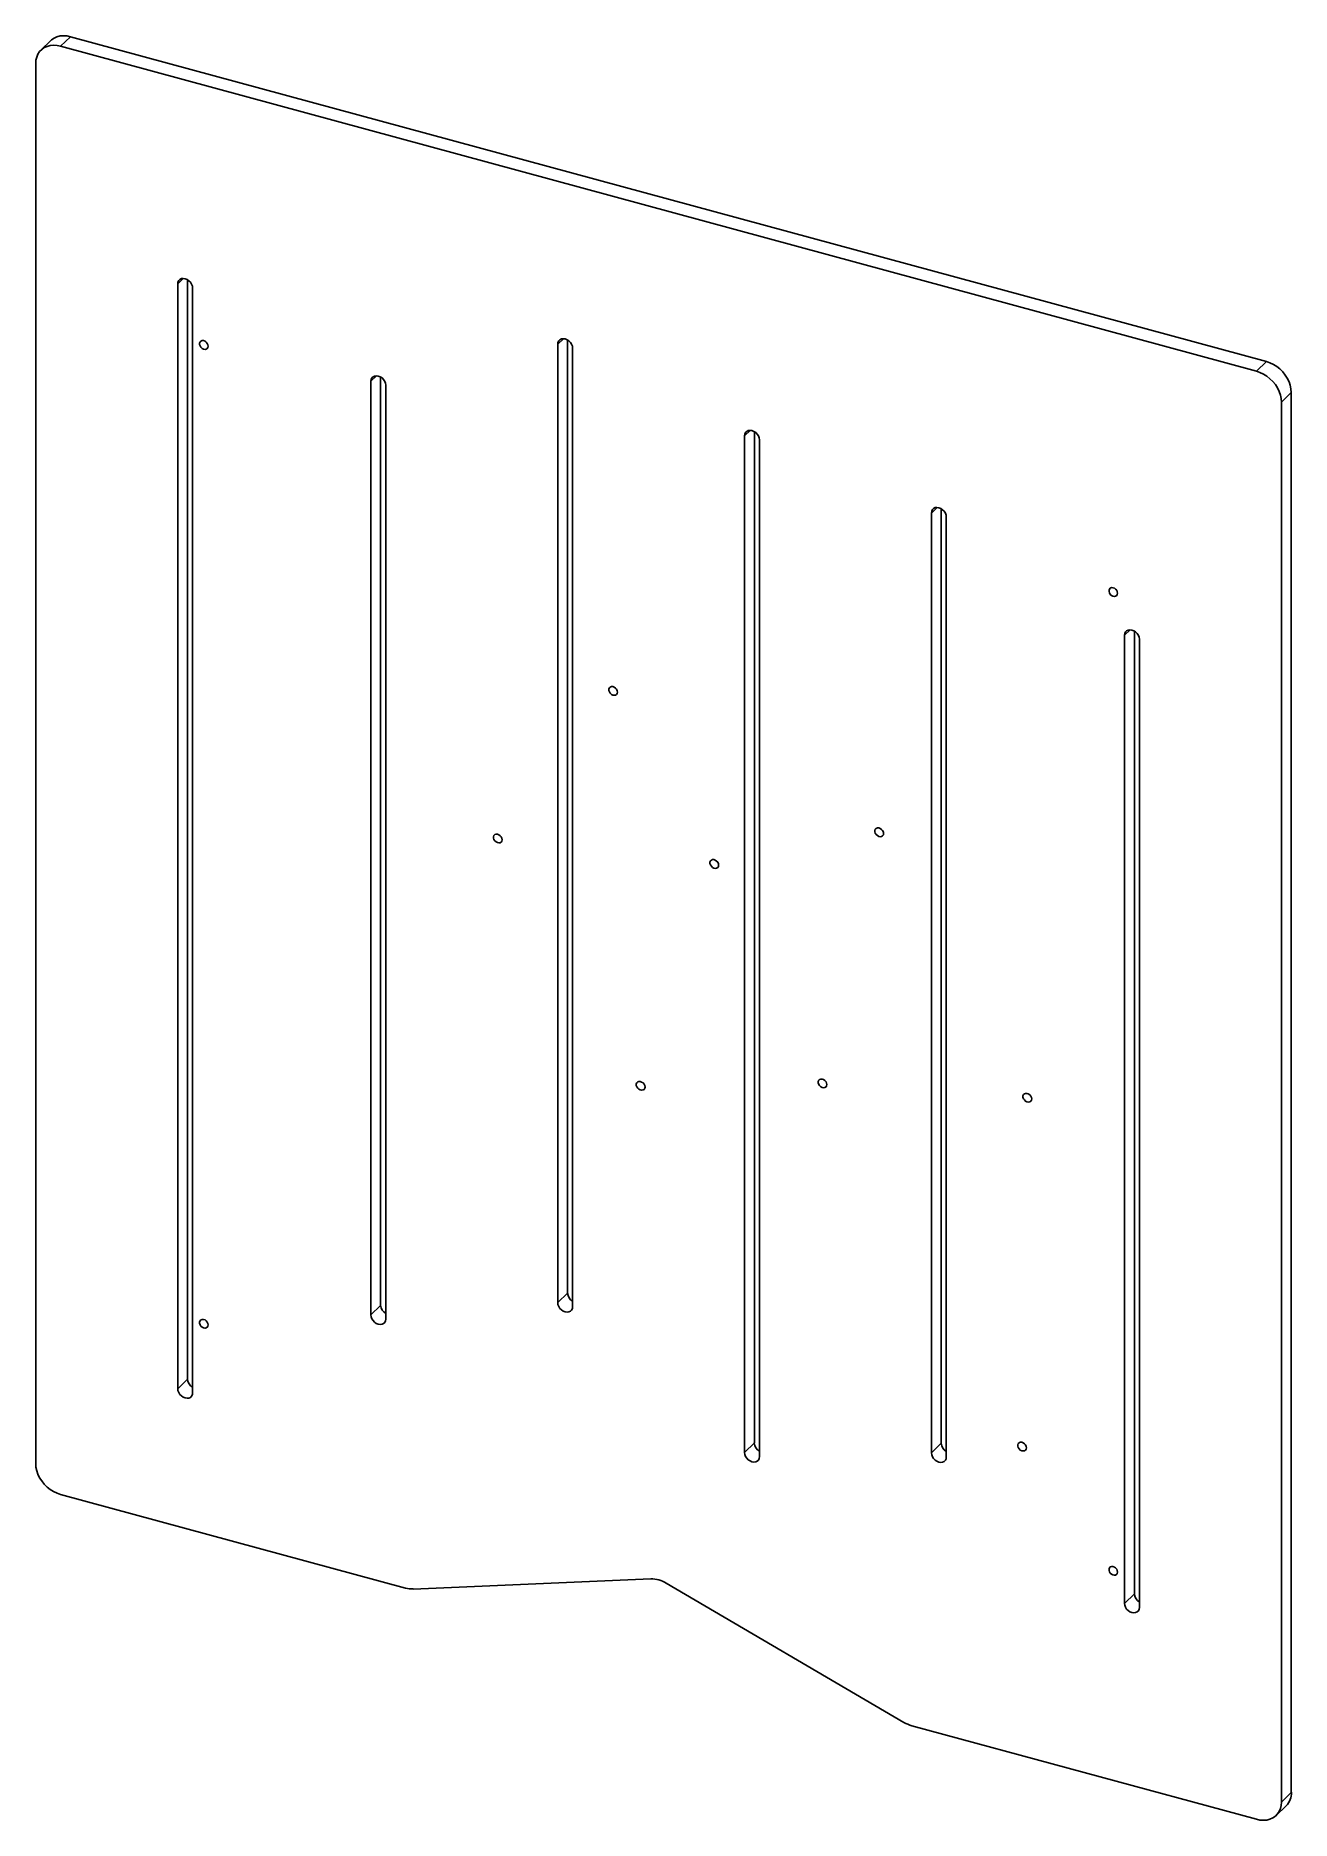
# Model space of a CAD drawing. Header units: millimetres. Extents: x -23886 to -22994, y 4882 to 6149.
import ezdxf

# ---------------------------------------------------------------- set-up
doc = ezdxf.new("R2010")
doc.units = ezdxf.units.MM

msp = doc.modelspace()

# ---------------------------------------------------------------- linework, layer by layer
at = {"color": 7, "linetype": 'Continuous', "lineweight": 25}
for p, q in [((-23867.9, 6141.9), (-23860.9, 6148.7)), ((-23011.9, 5918), (-23860.9, 6148.7)), ((-23874.9, 6145.9), (-23881.9, 6139.1)), ((-23018.9, 5911.2), (-23867.9, 6141.9)), ((-23885.6, 6129.6), (-23885.6, 5135.3)), ((-23784.8, 5973.1), (-23780.8, 5977)), ((-23784.8, 5973.1), (-23784.8, 5188.4)), ((-23777.8, 5976.1), (-23777.8, 5195.3)), ((-23774.2, 5185.6), (-23774.2, 5970.2)), ((-23515, 5930.3), (-23511, 5934.2)), ((-23508, 5933.3), (-23508, 5256.4)), ((-23515, 5930.3), (-23515, 5249.6)), ((-23504.4, 5246.7), (-23504.4, 5927.4)), ((-23647.7, 5904), (-23643.7, 5907.9)), ((-23640.7, 5907), (-23640.7, 5247.6)), ((-23018.9, 5911.2), (-23011.9, 5918)), ((-23647.7, 5904), (-23647.7, 5240.8)), ((-23637.1, 5237.9), (-23637.1, 5901.1)), ((-23001.2, 5889.2), (-22994.2, 5896)), ((-22994.2, 4901.7), (-22994.2, 5896)), ((-23001.2, 4894.9), (-23001.2, 5889.2)), ((-23382.4, 5865.2), (-23378.4, 5869.1)), ((-23382.4, 5865.2), (-23382.4, 5143.1)), ((-23375.4, 5868.2), (-23375.4, 5149.9)), ((-23371.8, 5140.2), (-23371.8, 5862.3)), ((-23249.7, 5810.4), (-23245.7, 5814.3)), ((-23249.7, 5810.4), (-23249.7, 5142.9)), ((-23242.7, 5813.4), (-23242.7, 5149.7)), ((-23239.1, 5140), (-23239.1, 5807.6)), ((-23112.6, 5723.6), (-23108.6, 5727.5)), ((-23112.6, 5723.6), (-23112.6, 5036)), ((-23105.6, 5726.6), (-23105.6, 5042.8)), ((-23102, 5033.1), (-23102, 5720.7)), ((-23647.7, 5240.8), (-23640.7, 5247.6)), ((-23515, 5249.6), (-23508, 5256.4)), ((-23784.8, 5188.4), (-23777.8, 5195.3)), ((-23382.4, 5143.1), (-23375.4, 5149.9)), ((-23249.7, 5142.9), (-23242.7, 5149.7)), ((-23867.9, 5113.3), (-23623.1, 5046.8)), ((-23617.6, 5046.1), (-23448.9, 5053.4)), ((-23437.9, 5050.4), (-23269.2, 4951.4)), ((-23112.6, 5036), (-23105.6, 5042.8)), ((-23263.7, 4949.1), (-23018.9, 4882.6)), ((-23001.2, 4894.9), (-22994.2, 4901.7)), ((-23004.9, 4885.4), (-22997.9, 4892.2))]:
    msp.add_line(p, q, dxfattribs=at)
at = {"color": 7, "linetype": 'Continuous', "lineweight": 25, "flags": 128}
for points in [[(-23860.9, 6148.7), (-23863.4, 6149.3), (-23865.9, 6149.4), (-23868.3, 6149.2), (-23870.5, 6148.6), (-23872.5, 6147.7), (-23874.3, 6146.5), (-23874.9, 6145.9)], [(-23867.9, 6141.9), (-23870.4, 6142.4), (-23872.9, 6142.6), (-23875.3, 6142.4), (-23877.5, 6141.8), (-23879.5, 6140.9), (-23881.3, 6139.6), (-23882.8, 6138.1), (-23884, 6136.3), (-23884.9, 6134.2), (-23885.4, 6132), (-23885.6, 6129.6)], [(-23774.2, 5970.2), (-23774.3, 5971.6), (-23774.9, 5973), (-23775.7, 5974.3), (-23776.8, 5975.4), (-23778.1, 5976.3), (-23779.5, 5976.8), (-23780.8, 5977), (-23782.1, 5976.9), (-23783.2, 5976.3), (-23784.1, 5975.5), (-23784.6, 5974.4), (-23784.8, 5973.1)], [(-23763.1, 5928.9), (-23763.3, 5929.9), (-23763.8, 5930.9), (-23764.5, 5931.8), (-23765.4, 5932.5), (-23766.5, 5932.8), (-23767.5, 5932.8), (-23768.3, 5932.5), (-23768.9, 5931.9), (-23769.3, 5931.1), (-23769.3, 5930.1), (-23768.9, 5929.1), (-23768.3, 5928.1), (-23767.5, 5927.3), (-23766.5, 5926.8), (-23765.4, 5926.6), (-23764.5, 5926.8), (-23763.8, 5927.2), (-23763.3, 5928), (-23763.1, 5928.9)], [(-23504.4, 5927.4), (-23504.6, 5928.8), (-23505.1, 5930.2), (-23506, 5931.5), (-23507.1, 5932.6), (-23508.4, 5933.4), (-23509.7, 5934), (-23511.1, 5934.2), (-23512.4, 5934), (-23513.5, 5933.5), (-23514.3, 5932.7), (-23514.9, 5931.6), (-23515, 5930.3)], [(-23637.1, 5901.1), (-23637.3, 5902.5), (-23637.8, 5903.9), (-23638.6, 5905.2), (-23639.7, 5906.3), (-23641, 5907.2), (-23642.4, 5907.7), (-23643.8, 5907.9), (-23645, 5907.7), (-23646.1, 5907.2), (-23647, 5906.4), (-23647.5, 5905.3), (-23647.7, 5904)], [(-23001.2, 5889.2), (-23001.4, 5891.7), (-23001.9, 5894.2), (-23002.8, 5896.8), (-23004, 5899.2), (-23005.5, 5901.6), (-23007.3, 5903.8), (-23009.3, 5905.8), (-23011.5, 5907.6), (-23013.9, 5909.1), (-23016.4, 5910.3), (-23018.9, 5911.2)], [(-22994.2, 5896), (-22994.4, 5898.5), (-22994.9, 5901.1), (-22995.8, 5903.6), (-22997, 5906.1), (-22998.5, 5908.4), (-23000.3, 5910.7), (-23002.3, 5912.7), (-23004.5, 5914.4), (-23006.9, 5915.9), (-23009.4, 5917.1), (-23011.9, 5918)], [(-23371.8, 5862.3), (-23371.9, 5863.7), (-23372.5, 5865.1), (-23373.3, 5866.4), (-23374.4, 5867.5), (-23375.7, 5868.3), (-23377.1, 5868.9), (-23378.4, 5869.1), (-23379.7, 5868.9), (-23380.8, 5868.4), (-23381.7, 5867.6), (-23382.2, 5866.5), (-23382.4, 5865.2)], [(-23239.1, 5807.6), (-23239.3, 5808.9), (-23239.8, 5810.3), (-23240.6, 5811.6), (-23241.7, 5812.7), (-23243, 5813.6), (-23244.4, 5814.1), (-23245.8, 5814.3), (-23247.1, 5814.2), (-23248.2, 5813.6), (-23249, 5812.8), (-23249.5, 5811.7), (-23249.7, 5810.4)], [(-23117.5, 5753.4), (-23117.7, 5754.5), (-23118.1, 5755.5), (-23118.9, 5756.3), (-23119.8, 5757), (-23120.8, 5757.3), (-23121.8, 5757.4), (-23122.7, 5757.1), (-23123.3, 5756.4), (-23123.6, 5755.6), (-23123.6, 5754.6), (-23123.3, 5753.6), (-23122.7, 5752.6), (-23121.8, 5751.9), (-23120.8, 5751.4), (-23119.8, 5751.2), (-23118.9, 5751.3), (-23118.1, 5751.8), (-23117.7, 5752.5), (-23117.5, 5753.4)], [(-23102, 5720.7), (-23102.2, 5722.1), (-23102.7, 5723.5), (-23103.6, 5724.8), (-23104.7, 5725.9), (-23105.9, 5726.8), (-23107.3, 5727.3), (-23108.7, 5727.5), (-23110, 5727.3), (-23111.1, 5726.8), (-23111.9, 5726), (-23112.4, 5724.9), (-23112.6, 5723.6)], [(-23472.5, 5683.2), (-23472.7, 5684.2), (-23473.2, 5685.2), (-23473.9, 5686.1), (-23474.8, 5686.7), (-23475.9, 5687.1), (-23476.8, 5687.1), (-23477.7, 5686.8), (-23478.3, 5686.2), (-23478.7, 5685.4), (-23478.7, 5684.4), (-23478.3, 5683.3), (-23477.7, 5682.4), (-23476.8, 5681.6), (-23475.9, 5681.1), (-23474.8, 5680.9), (-23473.9, 5681.1), (-23473.2, 5681.5), (-23472.7, 5682.3), (-23472.5, 5683.2)], [(-23554.4, 5578.3), (-23554.6, 5579.4), (-23555.1, 5580.4), (-23555.8, 5581.2), (-23556.8, 5581.9), (-23557.8, 5582.2), (-23558.8, 5582.3), (-23559.6, 5582), (-23560.3, 5581.3), (-23560.6, 5580.5), (-23560.6, 5579.5), (-23560.3, 5578.5), (-23559.6, 5577.5), (-23558.8, 5576.8), (-23557.8, 5576.3), (-23556.8, 5576.1), (-23555.8, 5576.2), (-23555.1, 5576.7), (-23554.6, 5577.4), (-23554.4, 5578.3)], [(-23283.7, 5582.8), (-23283.8, 5583.8), (-23284.3, 5584.8), (-23285.1, 5585.7), (-23286, 5586.4), (-23287, 5586.7), (-23288, 5586.7), (-23288.8, 5586.4), (-23289.5, 5585.8), (-23289.8, 5585), (-23289.8, 5584), (-23289.5, 5583), (-23288.8, 5582), (-23288, 5581.3), (-23287, 5580.7), (-23286, 5580.5), (-23285.1, 5580.7), (-23284.3, 5581.2), (-23283.8, 5581.9), (-23283.7, 5582.8)], [(-23400.8, 5560.3), (-23400.9, 5561.3), (-23401.4, 5562.3), (-23402.2, 5563.2), (-23403.1, 5563.8), (-23404.1, 5564.2), (-23405.1, 5564.2), (-23405.9, 5563.9), (-23406.6, 5563.3), (-23406.9, 5562.5), (-23406.9, 5561.5), (-23406.6, 5560.5), (-23405.9, 5559.5), (-23405.1, 5558.7), (-23404.1, 5558.2), (-23403.1, 5558), (-23402.2, 5558.2), (-23401.4, 5558.6), (-23400.9, 5559.4), (-23400.8, 5560.3)], [(-23453, 5402.7), (-23453.2, 5403.7), (-23453.7, 5404.7), (-23454.4, 5405.6), (-23455.4, 5406.2), (-23456.4, 5406.6), (-23457.4, 5406.6), (-23458.2, 5406.3), (-23458.9, 5405.7), (-23459.2, 5404.9), (-23459.2, 5403.9), (-23458.9, 5402.8), (-23458.2, 5401.9), (-23457.4, 5401.1), (-23456.4, 5400.6), (-23455.4, 5400.4), (-23454.4, 5400.6), (-23453.7, 5401), (-23453.2, 5401.8), (-23453, 5402.7)], [(-23323.9, 5404.5), (-23324.1, 5405.5), (-23324.5, 5406.5), (-23325.3, 5407.4), (-23326.2, 5408), (-23327.2, 5408.4), (-23328.2, 5408.4), (-23329.1, 5408.1), (-23329.7, 5407.5), (-23330, 5406.6), (-23330, 5405.7), (-23329.7, 5404.6), (-23329.1, 5403.7), (-23328.2, 5402.9), (-23327.2, 5402.4), (-23326.2, 5402.2), (-23325.3, 5402.3), (-23324.5, 5402.8), (-23324.1, 5403.5), (-23323.9, 5404.5)], [(-23178.5, 5394.3), (-23178.7, 5395.3), (-23179.2, 5396.3), (-23179.9, 5397.2), (-23180.9, 5397.8), (-23181.9, 5398.2), (-23182.9, 5398.2), (-23183.7, 5397.9), (-23184.4, 5397.3), (-23184.7, 5396.4), (-23184.7, 5395.4), (-23184.4, 5394.4), (-23183.7, 5393.5), (-23182.9, 5392.7), (-23181.9, 5392.2), (-23180.9, 5392), (-23179.9, 5392.1), (-23179.2, 5392.6), (-23178.7, 5393.3), (-23178.5, 5394.3)], [(-23515, 5249.6), (-23514.9, 5248.2), (-23514.3, 5246.8), (-23513.5, 5245.5), (-23512.4, 5244.4), (-23511.1, 5243.5), (-23509.7, 5243), (-23508.4, 5242.8), (-23507.1, 5243), (-23506, 5243.5), (-23505.1, 5244.3), (-23504.6, 5245.4), (-23504.4, 5246.7)], [(-23763.1, 5233.7), (-23763.3, 5234.7), (-23763.8, 5235.7), (-23764.5, 5236.6), (-23765.4, 5237.3), (-23766.5, 5237.6), (-23767.5, 5237.6), (-23768.3, 5237.3), (-23768.9, 5236.7), (-23769.3, 5235.9), (-23769.3, 5234.9), (-23768.9, 5233.9), (-23768.3, 5232.9), (-23767.5, 5232.1), (-23766.5, 5231.6), (-23765.4, 5231.4), (-23764.5, 5231.6), (-23763.8, 5232.1), (-23763.3, 5232.8), (-23763.1, 5233.7)], [(-23647.7, 5240.8), (-23647.5, 5239.4), (-23647, 5238), (-23646.1, 5236.8), (-23645, 5235.6), (-23643.8, 5234.8), (-23642.4, 5234.2), (-23641, 5234), (-23639.7, 5234.2), (-23638.6, 5234.7), (-23637.8, 5235.5), (-23637.3, 5236.6), (-23637.1, 5237.9)], [(-23784.8, 5188.4), (-23784.6, 5187.1), (-23784.1, 5185.7), (-23783.2, 5184.4), (-23782.1, 5183.3), (-23780.8, 5182.4), (-23779.5, 5181.9), (-23778.1, 5181.7), (-23776.8, 5181.8), (-23775.7, 5182.3), (-23774.9, 5183.2), (-23774.3, 5184.3), (-23774.2, 5185.6)], [(-23182.2, 5146.5), (-23182.4, 5147.5), (-23182.9, 5148.5), (-23183.6, 5149.4), (-23184.6, 5150), (-23185.6, 5150.4), (-23186.6, 5150.4), (-23187.4, 5150.1), (-23188.1, 5149.5), (-23188.4, 5148.6), (-23188.4, 5147.6), (-23188.1, 5146.6), (-23187.4, 5145.7), (-23186.6, 5144.9), (-23185.6, 5144.4), (-23184.6, 5144.2), (-23183.6, 5144.3), (-23182.9, 5144.8), (-23182.4, 5145.5), (-23182.2, 5146.5)], [(-23885.6, 5135.3), (-23885.4, 5132.8), (-23884.9, 5130.2), (-23884, 5127.7), (-23882.8, 5125.2), (-23881.3, 5122.9), (-23879.5, 5120.6), (-23877.5, 5118.6), (-23875.3, 5116.9), (-23872.9, 5115.4), (-23870.4, 5114.2), (-23867.9, 5113.3)], [(-23382.4, 5143.1), (-23382.2, 5141.7), (-23381.7, 5140.3), (-23380.8, 5139), (-23379.7, 5137.9), (-23378.4, 5137.1), (-23377.1, 5136.5), (-23375.7, 5136.3), (-23374.4, 5136.5), (-23373.3, 5137), (-23372.5, 5137.8), (-23371.9, 5138.9), (-23371.8, 5140.2)], [(-23249.7, 5142.9), (-23249.5, 5141.5), (-23249, 5140.1), (-23248.2, 5138.8), (-23247.1, 5137.7), (-23245.8, 5136.9), (-23244.4, 5136.3), (-23243, 5136.1), (-23241.7, 5136.3), (-23240.6, 5136.8), (-23239.8, 5137.6), (-23239.3, 5138.7), (-23239.1, 5140)], [(-23117.5, 5058.2), (-23117.7, 5059.3), (-23118.1, 5060.3), (-23118.9, 5061.1), (-23119.8, 5061.8), (-23120.8, 5062.2), (-23121.8, 5062.2), (-23122.7, 5061.9), (-23123.3, 5061.3), (-23123.6, 5060.4), (-23123.6, 5059.4), (-23123.3, 5058.4), (-23122.7, 5057.5), (-23121.8, 5056.7), (-23120.8, 5056.2), (-23119.8, 5056), (-23118.9, 5056.1), (-23118.1, 5056.6), (-23117.7, 5057.3), (-23117.5, 5058.2)], [(-23112.6, 5036), (-23112.4, 5034.6), (-23111.9, 5033.2), (-23111.1, 5031.9), (-23110, 5030.8), (-23108.7, 5030), (-23107.3, 5029.4), (-23105.9, 5029.2), (-23104.7, 5029.4), (-23103.6, 5029.9), (-23102.7, 5030.7), (-23102.2, 5031.8), (-23102, 5033.1)], [(-23018.9, 4882.6), (-23016.4, 4882), (-23013.9, 4881.9), (-23011.5, 4882.1), (-23009.3, 4882.7), (-23007.3, 4883.6), (-23005.5, 4884.8), (-23004, 4886.4), (-23002.8, 4888.2), (-23001.9, 4890.3), (-23001.4, 4892.5), (-23001.2, 4894.9)]]:
    msp.add_lwpolyline(points, dxfattribs=at)
at = {"color": 7, "linetype": 'Continuous', "lineweight": 25}
for centre, radius, start, end in [((-23633.5, 5248.1), 7.22, 183.2275, 240.1158), ((-23500.8, 5256.8), 7.22, 183.2275, 240.1158), ((-23770.6, 5195.7), 7.22, 183.2275, 240.1158), ((-23368.2, 5150.3), 7.22, 183.2275, 240.1158), ((-23235.5, 5150.1), 7.22, 183.2275, 240.1158), ((-23618.3, 5064.1), 17.9, 254.4319, 272.0816), ((-23448.5, 5033.2), 20.2, 58.4894, 91.1015), ((-23098.4, 5043.2), 7.22, 183.2275, 240.1158), ((-23257.7, 4970.8), 22.5, 239.377, 254.541), ((-23007.2, 4901.4), 13.1, 315.6382, 1.6276)]:
    msp.add_arc(centre, radius, start, end, dxfattribs=at)

doc.saveas('drawing.dxf')
